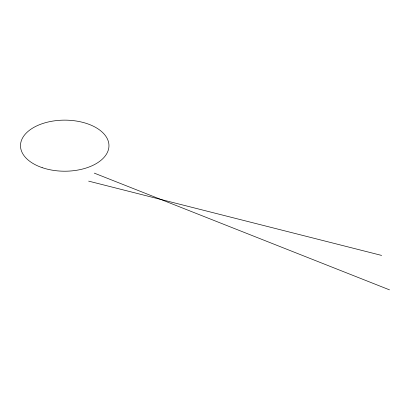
<?xml version="1.0" encoding="UTF-8"?>
<svg xmlns="http://www.w3.org/2000/svg" width="410" height="410" viewBox="0 0 410 410"><rect width="100%" height="100%" fill="white"/><g stroke="black" fill="none" stroke-linecap="round" stroke-linejoin="round"><path stroke-width="0.61" d="M88.662 181.138L381.623 255.425M94.29 173.128L389.5 289.855M42.158 167.639A44.234 25.538 0 0 0 108.957 145.986A44.234 25.538 0 0 0 43.071 123.41A44.234 25.538 0 0 0 42.158 167.639"/></g></svg>
